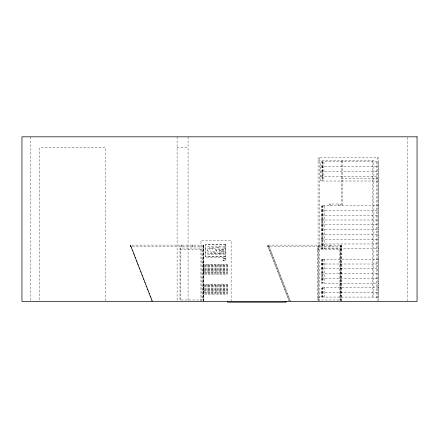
<?xml version="1.0" encoding="UTF-8"?>
<svg xmlns="http://www.w3.org/2000/svg" width="439" height="439" viewBox="0 0 439 439"><rect width="100%" height="100%" fill="white"/><g stroke="black" fill="none" stroke-linecap="round" stroke-linejoin="round"><path stroke-width="0.33" stroke-dasharray="2.19 1.65" d="M219.434 246.767L217.321 247.986A3.561 3.561 0 0 0 217.321 252.573L219.434 253.786M177.098 147.795L188.073 147.795M318.077 160.8L373.88 160.8L373.88 297.071M320.832 162.644L323.894 162.644M320.832 165.821L323.894 165.821M320.832 166.628L378.237 166.628M320.832 167.435L323.894 167.435M320.832 170.617L323.894 170.617M320.832 171.424L378.237 171.424M320.832 172.231L323.894 172.231M320.832 175.413L323.894 175.413M320.832 176.22L378.237 176.22M320.832 177.027L323.894 177.027M341.18 178.805L378.676 178.805M320.832 180.209L323.894 180.209M378.237 181.016L320.832 181.016L320.832 161.837L378.237 161.837L378.237 298.257M378.676 205.617L321.271 205.617L321.271 248.77L378.676 248.77M321.271 206.423L324.333 206.423M321.271 209.601L324.333 209.601M321.271 210.407L378.676 210.407M321.271 211.219L324.333 211.219M321.271 214.397L324.333 214.397M321.271 215.203L378.676 215.203M321.271 216.01L324.333 216.01M321.271 219.193L324.333 219.193M321.271 219.999L378.676 219.999M321.271 220.806L324.333 220.806M321.271 223.989L324.333 223.989M321.271 224.795L378.676 224.795M321.271 225.602L324.333 225.602M321.271 228.779L324.333 228.779M321.271 229.592L378.676 229.592M321.271 230.398L324.333 230.398M321.271 233.575L324.333 233.575M321.271 234.382L378.676 234.382M321.271 235.189L324.333 235.189M321.271 238.372L324.333 238.372M321.271 239.178L378.676 239.178M321.271 239.985L324.333 239.985M321.271 243.168L324.333 243.168M321.271 243.974L378.676 243.974M321.271 244.781L324.333 244.781M203.778 246.57L130.224 246.57L130.224 245.11L203.795 245.11L203.778 301.445M341.707 246.57L267.4 246.57L267.4 245.11L341.723 245.11M217.826 247.508L210.067 247.508A2.864 2.864 0 0 0 210.067 253.116L217.898 253.116M321.271 247.958L324.333 247.958M203.778 248.035L180.006 248.035L180.006 299.985L202.313 299.985L202.313 249.5M341.707 248.035L317.188 248.035L317.188 299.985L340.241 299.985L340.241 249.5M210.49 248.853L215.346 248.853L215.346 251.201L209.963 251.201M180.006 249.5L203.778 249.5M317.188 249.5L341.707 249.5M215.346 250.027L216.158 250.027L216.158 252.507L211.082 252.507M378.676 259.219L321.271 259.219L321.271 283.188L378.676 283.188M321.271 260.025L324.333 260.025M321.271 263.202L324.333 263.202M321.271 264.009L378.676 264.009M321.271 264.816L324.333 264.816M203.586 265.644L227.808 265.644M203.586 266.857L227.808 266.857M321.271 267.999L324.333 267.999M203.586 268.064L227.808 268.064M321.271 268.805L378.676 268.805M203.586 269.272L227.808 269.272M321.271 269.612L324.333 269.612M203.586 270.479L227.808 270.479M203.586 271.686L227.808 271.686M321.271 272.795L324.333 272.795M203.586 272.893L227.808 272.893M321.271 273.601L378.676 273.601M321.271 274.408L324.333 274.408M321.271 277.591L324.333 277.591M321.271 278.397L378.676 278.397M321.271 279.204L324.333 279.204M321.271 282.381L324.333 282.381M203.586 285.635L227.808 285.635M203.586 286.843L227.808 286.843M378.676 287.485L321.271 287.485L321.271 297.071M203.586 288.05L227.808 288.05M321.271 288.291L324.333 288.291M203.586 289.263L227.808 289.263M203.586 290.47L227.808 290.47M321.271 291.474L324.333 291.474M203.586 291.677L227.808 291.677M321.271 292.281L378.676 292.281M203.586 292.884L227.808 292.884M321.271 293.087L324.333 293.087M321.271 296.265L324.333 296.265M318.077 297.071L378.676 297.071M269.178 246.57L290.492 301.445M290.141 300.808L268.509 245.11L268.509 246.57M268.075 246.57L289.383 301.445M267.4 245.11L289.032 300.808M131.25 246.57L152.563 301.445M152.212 300.808L130.581 245.11L130.581 246.57M130.893 246.57L152.207 301.445M130.224 245.11L151.856 300.808M407.573 137.506L407.573 300.764M378.676 300.764L378.676 157.606L318.077 157.606L318.077 300.764M377.211 157.606L377.211 300.764M376.772 161.837L376.772 298.257M372.415 160.8L372.415 297.071M342.645 160.8L342.645 205.617M341.674 245.11L341.707 301.445M341.608 245.11L341.608 300.77M341.18 160.8L341.18 205.617M340.598 245.11L340.598 301.445M340.499 245.11L340.499 300.77M340.203 205.617L340.203 204.014L329.151 204.014L329.151 205.617M339.138 249.5L339.138 299.985M338.738 204.014L338.738 205.617M330.699 245.11L330.699 246.57M330.616 204.014L330.616 205.617M329.596 245.11L329.596 246.57M324.333 205.617L324.333 248.77M324.333 259.219L324.333 283.188M324.333 287.485L324.333 297.071M323.894 161.837L323.894 181.016M322.868 205.617L322.868 248.77M322.868 259.219L322.868 283.188M322.868 287.485L322.868 297.071M322.736 205.617L322.736 248.77M322.736 259.219L322.736 283.188M322.736 287.485L322.736 297.071M322.429 161.837L322.429 181.016M322.297 161.837L322.297 181.016M319.724 245.11L319.724 246.57M319.543 157.606L319.543 300.764M318.621 245.11L318.621 246.57M318.291 248.035L318.291 299.985M231.128 301.445L231.128 240.352L200.947 240.352L200.947 301.445M226.299 264.437L226.299 274.106M226.299 284.428L226.299 294.092M224.784 264.437L224.784 274.106M224.784 284.428L224.784 294.092M223.27 264.437L223.27 274.106M223.27 284.428L223.27 294.092M221.755 264.437L221.755 274.106M221.755 284.428L221.755 294.092M220.241 264.437L220.241 274.106M220.241 284.428L220.241 294.092M218.726 264.437L218.726 274.106M218.726 284.428L218.726 294.092M217.212 264.437L217.212 274.106M217.212 284.428L217.212 294.092M215.697 264.437L215.697 274.106M215.697 284.428L215.697 294.092M214.183 264.437L214.183 274.106M214.183 284.428L214.183 294.092M212.668 264.437L212.668 274.106M212.668 284.428L212.668 294.092M211.154 264.437L211.154 274.106M211.154 284.428L211.154 294.092M209.639 264.437L209.639 274.106M209.639 284.428L209.639 294.092M208.13 264.437L208.13 274.106M208.13 284.428L208.13 294.092M206.615 264.437L206.615 274.106M206.615 284.428L206.615 294.092M205.101 264.437L205.101 274.106M205.101 284.428L205.101 294.092M203.674 245.11L203.674 300.77M203.389 245.11L203.422 301.445M203.323 245.11L203.323 300.77M201.956 249.5L201.956 299.985M192.77 245.11L192.77 246.57M192.414 245.11L192.414 246.57M188.073 136.82L188.073 301.445M181.795 245.11L181.795 246.57M181.439 245.11L181.439 246.57M180.363 248.035L180.363 299.985M177.098 136.82L177.098 300.764M105.607 300.764L105.607 147.795L39.757 147.795L39.757 301.445M30.763 136.82L30.763 300.764M225.844 244.501L205.282 244.501L205.282 257.21L225.844 257.21L225.844 244.501M225.476 244.869L205.644 244.869L205.644 256.848L225.476 256.848L225.476 244.869M225.015 246.767L207.801 246.767L207.801 253.786L225.015 253.786L225.015 246.767M224.488 247.986L217.843 247.986L217.843 249.116L224.488 249.116L224.488 247.986M210.49 248.403L209.584 248.403L209.584 249.303L210.49 249.303L210.49 248.403M213.546 248.375L212.641 248.375L212.641 249.281L213.546 249.281L213.546 248.375M223.511 249.654L219.418 249.654L219.418 253.243L223.511 253.243L223.511 249.654M220.905 250.17L219.873 250.17L219.873 251.201L220.905 251.201L220.905 250.17M223.127 250.137L222.008 250.137L222.008 251.256L223.127 251.256L223.127 250.137M223.188 251.591L219.824 251.591L219.824 252.26L223.188 252.26L223.188 251.591M225.015 254.466L207.79 254.466L207.79 256.431L225.015 256.431L225.015 254.466M225.503 258.357L223.045 258.357L223.045 260.815L225.503 260.815L225.503 258.357M225.333 258.522L223.21 258.522L223.21 260.645L225.333 260.645L225.333 258.522M227.808 264.437L203.586 264.437L203.586 274.106L227.808 274.106L227.808 264.437M227.808 284.428L203.586 284.428L203.586 294.092L227.808 294.092L227.808 284.428"/><path stroke-width="0.66" d="M286.052 301.445L286.052 302.18L227.523 302.18L227.523 301.445M417.05 136.82L21.95 136.82L21.95 301.445L417.05 301.445L417.05 136.82"/></g></svg>
